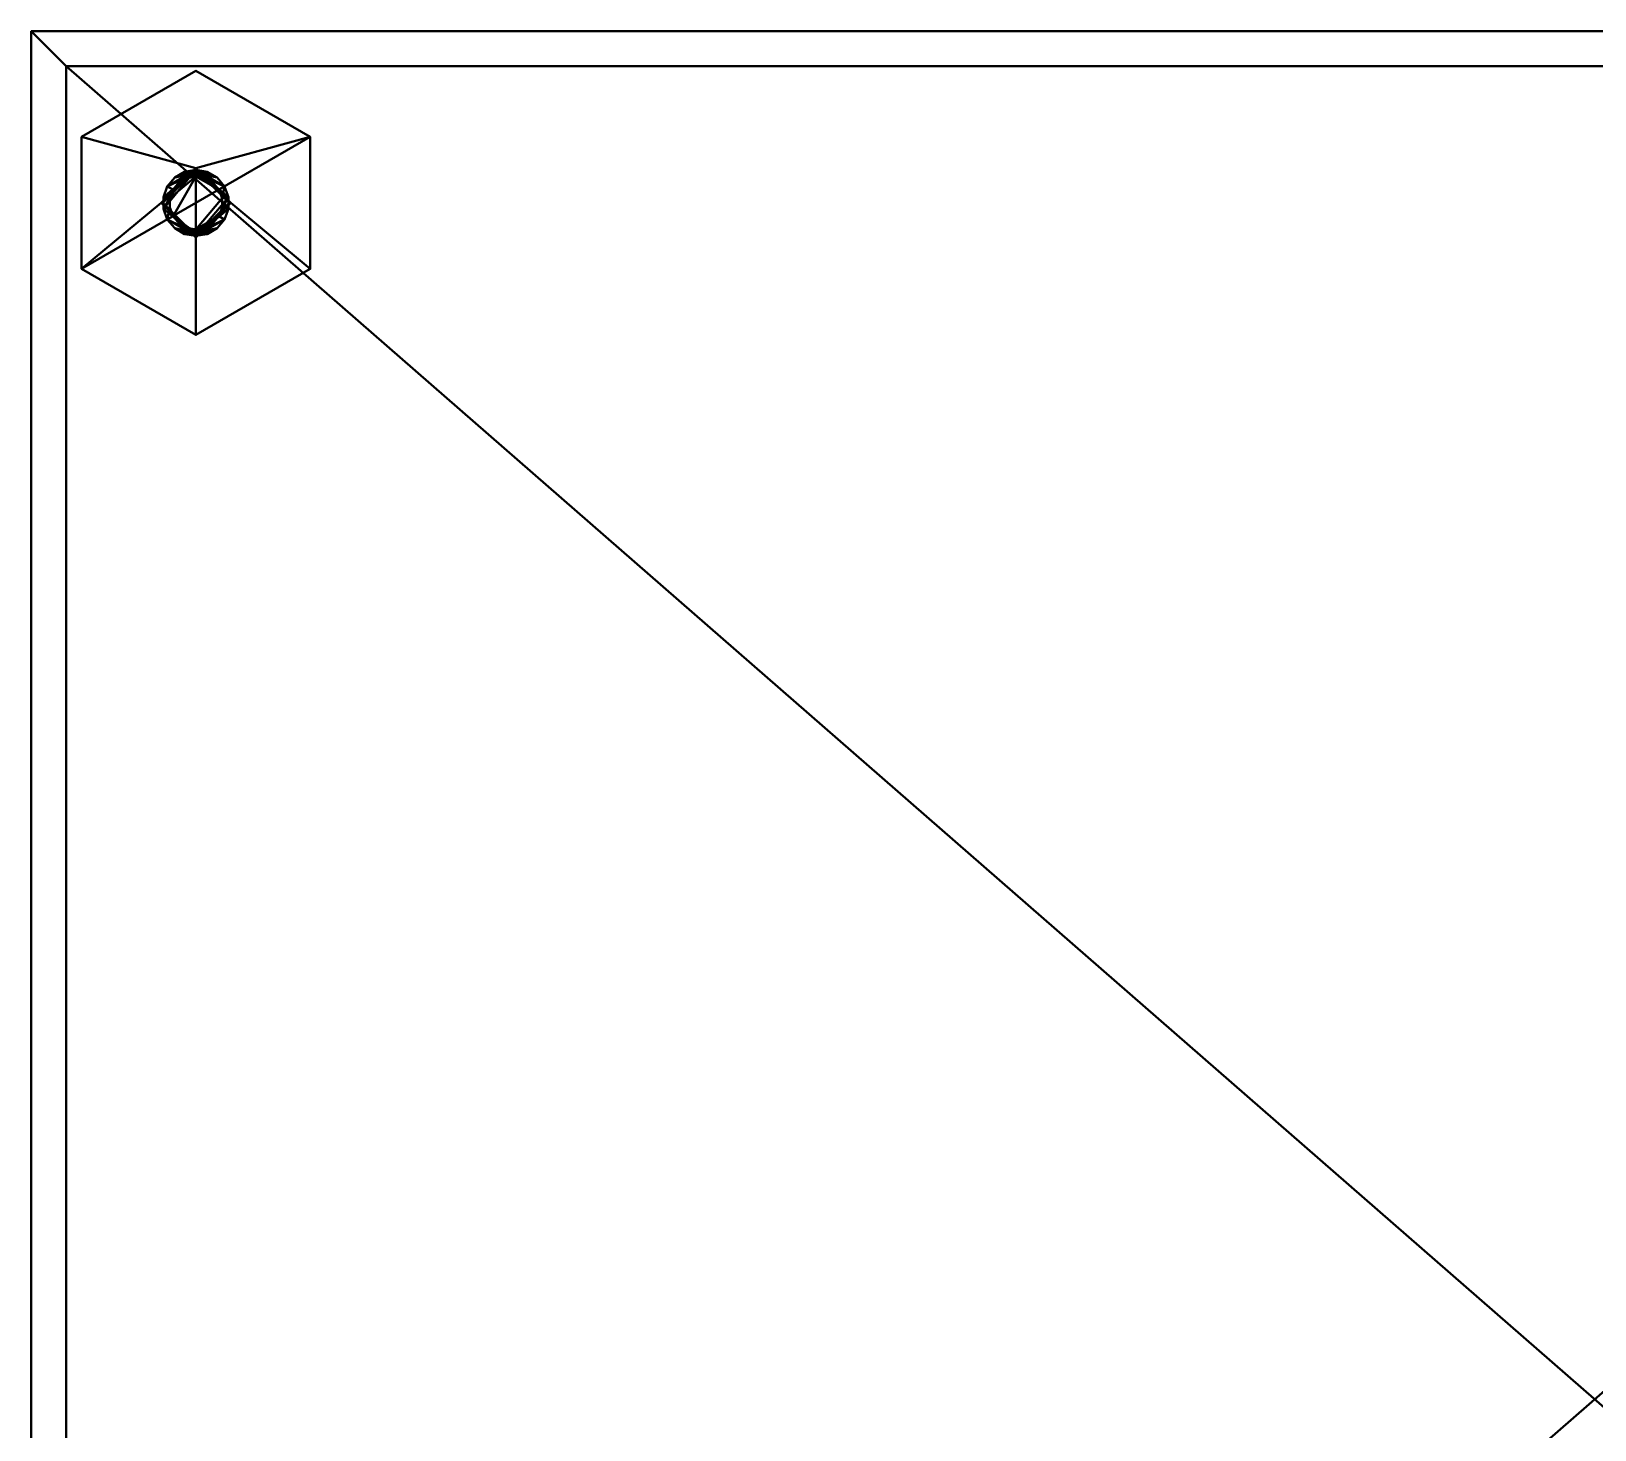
# Model space of a CAD drawing. Header units: millimetres. Extents: x -225 to 2025, y -202 to 200.
# Drawn here: x 1575 to 1800, y -1.2 to 200 of the extents above; entities that cross this region are included whole.
import ezdxf

# ---------------------------------------------------------------- set-up
doc = ezdxf.new("R2010")
doc.units = ezdxf.units.MM
doc.layers.add('I-FURN-PNLS', color=7, linetype='Continuous', lineweight=40)

msp = doc.modelspace()

# ---------------------------------------------------------------- meshes
at = {"layer": 'I-FURN-PNLS', "color": 7, "true_color": 0xf5f5f3}
mesh = msp.add_polyface(dxfattribs=at)
corners = [(1575, 200, 1799.81), (1575, -185, 1799.81), (1590, -185, 1799.81), (1590, -180, 1799.81), (1580, -180, 1799.81), (1580, 195, 1799.81), (2020, 195, 1799.81), (2020, -180, 1799.81), (2010, -180, 1799.81), (2010, -185, 1799.81), (2025, -185, 1799.81), (2025, 200, 1799.81)]
mesh.append_faces([[corners[k] for k in face] for face in [(4, 1, 2, 3)]], dxfattribs={"vtx0": -1, "color": 7})
mesh.append_faces([[corners[k] for k in face] for face in [(0, 5, 6, 11), (11, 6, 7, 10)]], dxfattribs={"vtx0": -1, "vtx2": -1, "color": 7})
mesh.append_faces([[corners[k] for k in face] for face in [(9, 10, 7, 8)]], dxfattribs={"vtx1": -1, "color": 7})
mesh.append_faces([[corners[k] for k in face] for face in [(4, 5, 0, 1)]], dxfattribs={"vtx1": -1, "vtx3": -1, "color": 7})
mesh = msp.add_polyface(dxfattribs=at)
corners = [(1575, 200, 15), (2025, 200, 15), (2025, -185, 15), (2010, -185, 15), (2010, -180, 15), (2020, -180, 15), (2020, 195, 15), (1580, 195, 15), (1580, -180, 15), (1590, -180, 15), (1590, -185, 15), (1575, -185, 15)]
mesh.append_faces([[corners[k] for k in face] for face in [(5, 2, 3, 4)]], dxfattribs={"vtx0": -1, "color": 7})
mesh.append_faces([[corners[k] for k in face] for face in [(2, 5, 6, 1)]], dxfattribs={"vtx0": -1, "vtx2": -1, "color": 7})
mesh.append_faces([[corners[k] for k in face] for face in [(10, 11, 8, 9)]], dxfattribs={"vtx1": -1, "color": 7})
mesh.append_faces([[corners[k] for k in face] for face in [(7, 8, 11, 0), (6, 7, 0, 1)]], dxfattribs={"vtx1": -1, "vtx3": -1, "color": 7})
mesh = msp.add_polyface(dxfattribs=at)
corners = [(1575, -185, 1799.81), (1575, 200, 1799.81), (1575, 200, 15), (1575, -185, 15)]
mesh.append_faces([[corners[k] for k in face] for face in [(3, 0, 1, 2)]], dxfattribs={"color": 7})
mesh = msp.add_polyface(dxfattribs=at)
corners = [(1575, 200, 1799.81), (2025, 200, 1799.81), (2025, 200, 15), (1575, 200, 15)]
mesh.append_faces([[corners[k] for k in face] for face in [(3, 0, 1, 2)]], dxfattribs={"color": 7})
mesh = msp.add_polyface(dxfattribs=at)
corners = [(1580, 195, 1799.81), (1580, -180, 1799.81), (1580, -180, 15), (1580, 195, 15)]
mesh.append_faces([[corners[k] for k in face] for face in [(0, 1, 2, 3)]], dxfattribs={"color": 7})
mesh = msp.add_polyface(dxfattribs=at)
corners = [(2020, 195, 1799.81), (1580, 195, 1799.81), (1580, 195, 15), (2020, 195, 15)]
mesh.append_faces([[corners[k] for k in face] for face in [(3, 0, 1, 2)]], dxfattribs={"color": 7})
mesh = msp.add_polyface(dxfattribs=at)
corners = [(2020, 195, 35), (1580, 195, 35), (1580, -180, 35), (1590, -180, 35), (1590, -185, 35), (2010, -185, 35), (2010, -180, 35), (2020, -180, 35)]
mesh.append_faces([[corners[k] for k in face] for face in [(5, 6, 3, 4)]], dxfattribs={"vtx1": -1, "color": 7})
mesh.append_faces([[corners[k] for k in face] for face in [(1, 2, 3, 6)]], dxfattribs={"vtx2": -1, "vtx3": -1, "color": 7})
mesh.append_faces([[corners[k] for k in face] for face in [(6, 7, 0, 1)]], dxfattribs={"vtx3": -1, "color": 7})
mesh = msp.add_polyface(dxfattribs=at)
corners = [(2020, 195, 15), (2020, -180, 15), (2010, -180, 15), (2010, -185, 15), (1590, -185, 15), (1590, -180, 15), (1580, -180, 15), (1580, 195, 15)]
mesh.append_faces([[corners[k] for k in face] for face in [(4, 5, 2, 3)]], dxfattribs={"vtx1": -1, "color": 7})
mesh.append_faces([[corners[k] for k in face] for face in [(0, 1, 2, 5)]], dxfattribs={"vtx2": -1, "vtx3": -1, "color": 7})
mesh.append_faces([[corners[k] for k in face] for face in [(5, 6, 7, 0)]], dxfattribs={"vtx3": -1, "color": 7})
mesh = msp.add_polyface(dxfattribs=at)
corners = [(1580, 195, 35), (2020, 195, 35), (2020, 195, 15), (1580, 195, 15)]
mesh.append_faces([[corners[k] for k in face] for face in [(0, 1, 2, 3)]], dxfattribs={"color": 7})
mesh = msp.add_polyface(dxfattribs=at)
corners = [(1580, -180, 35), (1580, 195, 35), (1580, 195, 15), (1580, -180, 15)]
mesh.append_faces([[corners[k] for k in face] for face in [(0, 1, 2, 3)]], dxfattribs={"color": 7})
mesh = msp.add_polyface(dxfattribs=at)
corners = [(2020, 195, 1799.81), (1580, 195, 1799.81), (1580, -180, 1799.81), (1590, -180, 1799.81), (1590, -185, 1799.81), (2010, -185, 1799.81), (2010, -180, 1799.81), (2020, -180, 1799.81)]
mesh.append_faces([[corners[k] for k in face] for face in [(5, 6, 3, 4)]], dxfattribs={"vtx1": -1, "color": 7})
mesh.append_faces([[corners[k] for k in face] for face in [(1, 2, 3, 6)]], dxfattribs={"vtx2": -1, "vtx3": -1, "color": 7})
mesh.append_faces([[corners[k] for k in face] for face in [(6, 7, 0, 1)]], dxfattribs={"vtx3": -1, "color": 7})
mesh = msp.add_polyface(dxfattribs=at)
corners = [(2020, 195, 1789.81), (2020, -180, 1789.81), (2010, -180, 1789.81), (2010, -185, 1789.81), (1590, -185, 1789.81), (1590, -180, 1789.81), (1580, -180, 1789.81), (1580, 195, 1789.81)]
mesh.append_faces([[corners[k] for k in face] for face in [(4, 5, 2, 3)]], dxfattribs={"vtx1": -1, "color": 7})
mesh.append_faces([[corners[k] for k in face] for face in [(0, 1, 2, 5)]], dxfattribs={"vtx2": -1, "vtx3": -1, "color": 7})
mesh.append_faces([[corners[k] for k in face] for face in [(5, 6, 7, 0)]], dxfattribs={"vtx3": -1, "color": 7})
mesh = msp.add_polyface(dxfattribs=at)
corners = [(1580, 195, 1799.81), (2020, 195, 1799.81), (2020, 195, 1789.81), (1580, 195, 1789.81)]
mesh.append_faces([[corners[k] for k in face] for face in [(0, 1, 2, 3)]], dxfattribs={"color": 7})
mesh = msp.add_polyface(dxfattribs=at)
corners = [(1580, -180, 1799.81), (1580, 195, 1799.81), (1580, 195, 1789.81), (1580, -180, 1789.81)]
mesh.append_faces([[corners[k] for k in face] for face in [(0, 1, 2, 3)]], dxfattribs={"color": 7})
mesh = msp.add_polyface(dxfattribs=at)
corners = [(2020, 195, 1349.81), (1580, 195, 1349.81), (1580, -180, 1349.81), (1590, -180, 1349.81), (1590, -185, 1349.81), (2010, -185, 1349.81), (2010, -180, 1349.81), (2020, -180, 1349.81)]
mesh.append_faces([[corners[k] for k in face] for face in [(5, 6, 3, 4)]], dxfattribs={"vtx1": -1, "color": 7})
mesh.append_faces([[corners[k] for k in face] for face in [(1, 2, 3, 6)]], dxfattribs={"vtx2": -1, "vtx3": -1, "color": 7})
mesh.append_faces([[corners[k] for k in face] for face in [(6, 7, 0, 1)]], dxfattribs={"vtx3": -1, "color": 7})
mesh = msp.add_polyface(dxfattribs=at)
corners = [(2020, 195, 1339.81), (2020, -180, 1339.81), (2010, -180, 1339.81), (2010, -185, 1339.81), (1590, -185, 1339.81), (1590, -180, 1339.81), (1580, -180, 1339.81), (1580, 195, 1339.81)]
mesh.append_faces([[corners[k] for k in face] for face in [(4, 5, 2, 3)]], dxfattribs={"vtx1": -1, "color": 7})
mesh.append_faces([[corners[k] for k in face] for face in [(0, 1, 2, 5)]], dxfattribs={"vtx2": -1, "vtx3": -1, "color": 7})
mesh.append_faces([[corners[k] for k in face] for face in [(5, 6, 7, 0)]], dxfattribs={"vtx3": -1, "color": 7})
mesh = msp.add_polyface(dxfattribs=at)
corners = [(1580, 195, 1349.81), (2020, 195, 1349.81), (2020, 195, 1339.81), (1580, 195, 1339.81)]
mesh.append_faces([[corners[k] for k in face] for face in [(0, 1, 2, 3)]], dxfattribs={"color": 7})
mesh = msp.add_polyface(dxfattribs=at)
corners = [(1580, -180, 1349.81), (1580, 195, 1349.81), (1580, 195, 1339.81), (1580, -180, 1339.81)]
mesh.append_faces([[corners[k] for k in face] for face in [(0, 1, 2, 3)]], dxfattribs={"color": 7})
mesh = msp.add_polyface(dxfattribs=at)
corners = [(2020, 195, 899.81), (1580, 195, 899.81), (1580, -180, 899.81), (1590, -180, 899.81), (1590, -185, 899.81), (2010, -185, 899.81), (2010, -180, 899.81), (2020, -180, 899.81)]
mesh.append_faces([[corners[k] for k in face] for face in [(5, 6, 3, 4)]], dxfattribs={"vtx1": -1, "color": 7})
mesh.append_faces([[corners[k] for k in face] for face in [(1, 2, 3, 6)]], dxfattribs={"vtx2": -1, "vtx3": -1, "color": 7})
mesh.append_faces([[corners[k] for k in face] for face in [(6, 7, 0, 1)]], dxfattribs={"vtx3": -1, "color": 7})
mesh = msp.add_polyface(dxfattribs=at)
corners = [(2020, 195, 889.81), (2020, -180, 889.81), (2010, -180, 889.81), (2010, -185, 889.81), (1590, -185, 889.81), (1590, -180, 889.81), (1580, -180, 889.81), (1580, 195, 889.81)]
mesh.append_faces([[corners[k] for k in face] for face in [(4, 5, 2, 3)]], dxfattribs={"vtx1": -1, "color": 7})
mesh.append_faces([[corners[k] for k in face] for face in [(0, 1, 2, 5)]], dxfattribs={"vtx2": -1, "vtx3": -1, "color": 7})
mesh.append_faces([[corners[k] for k in face] for face in [(5, 6, 7, 0)]], dxfattribs={"vtx3": -1, "color": 7})
mesh = msp.add_polyface(dxfattribs=at)
corners = [(1580, 195, 899.81), (2020, 195, 899.81), (2020, 195, 889.81), (1580, 195, 889.81)]
mesh.append_faces([[corners[k] for k in face] for face in [(0, 1, 2, 3)]], dxfattribs={"color": 7})
mesh = msp.add_polyface(dxfattribs=at)
corners = [(1580, -180, 899.81), (1580, 195, 899.81), (1580, 195, 889.81), (1580, -180, 889.81)]
mesh.append_faces([[corners[k] for k in face] for face in [(3, 0, 1, 2)]], dxfattribs={"color": 7})
mesh = msp.add_polyface(dxfattribs=at)
corners = [(2020, 195, 449.81), (1580, 195, 449.81), (1580, -180, 449.81), (1590, -180, 449.81), (1590, -185, 449.81), (2010, -185, 449.81), (2010, -180, 449.81), (2020, -180, 449.81)]
mesh.append_faces([[corners[k] for k in face] for face in [(5, 6, 3, 4)]], dxfattribs={"vtx1": -1, "color": 7})
mesh.append_faces([[corners[k] for k in face] for face in [(1, 2, 3, 6)]], dxfattribs={"vtx2": -1, "vtx3": -1, "color": 7})
mesh.append_faces([[corners[k] for k in face] for face in [(6, 7, 0, 1)]], dxfattribs={"vtx3": -1, "color": 7})
mesh = msp.add_polyface(dxfattribs=at)
corners = [(2020, 195, 439.81), (2020, -180, 439.81), (2010, -180, 439.81), (2010, -185, 439.81), (1590, -185, 439.81), (1590, -180, 439.81), (1580, -180, 439.81), (1580, 195, 439.81)]
mesh.append_faces([[corners[k] for k in face] for face in [(4, 5, 2, 3)]], dxfattribs={"vtx1": -1, "color": 7})
mesh.append_faces([[corners[k] for k in face] for face in [(0, 1, 2, 5)]], dxfattribs={"vtx2": -1, "vtx3": -1, "color": 7})
mesh.append_faces([[corners[k] for k in face] for face in [(5, 6, 7, 0)]], dxfattribs={"vtx3": -1, "color": 7})
mesh = msp.add_polyface(dxfattribs=at)
corners = [(1580, 195, 449.81), (2020, 195, 449.81), (2020, 195, 439.81), (1580, 195, 439.81)]
mesh.append_faces([[corners[k] for k in face] for face in [(0, 1, 2, 3)]], dxfattribs={"color": 7})
mesh = msp.add_polyface(dxfattribs=at)
corners = [(1580, -180, 449.81), (1580, 195, 449.81), (1580, 195, 439.81), (1580, -180, 439.81)]
mesh.append_faces([[corners[k] for k in face] for face in [(3, 0, 1, 2)]], dxfattribs={"color": 7})
at = {"layer": 'I-FURN-PNLS', "color": 250, "true_color": 0x191919}
mesh = msp.add_polyface(dxfattribs=at)
corners = [(1598.7, 194.3), (1582.25, 184.8), (1582.25, 184.8, 10), (1598.7, 194.3, 10)]
mesh.append_faces([[corners[k] for k in face] for face in [(0, 1, 2, 3)]], dxfattribs={"color": 250})
mesh = msp.add_polyface(dxfattribs=at)
corners = [(1582.25, 165.8, 10), (1598.7, 156.3, 10), (1615.16, 165.8, 10), (1615.16, 184.8, 10), (1598.7, 194.3, 10), (1582.25, 184.8, 10), (1598.7, 170.3, 10), (1593.7, 175.3, 10), (1598.7, 180.3, 10), (1603.7, 175.3, 10)]
mesh.append_faces([[corners[k] for k in face] for face in [(3, 8, 9, 2), (2, 9, 6, 1)]], dxfattribs={"vtx0": -1, "vtx2": -1, "color": 250})
mesh.append_faces([[corners[k] for k in face] for face in [(8, 3, 4, 5)]], dxfattribs={"vtx0": -1, "vtx3": -1, "color": 250})
mesh.append_faces([[corners[k] for k in face] for face in [(7, 8, 5, 0), (0, 1, 6, 7)]], dxfattribs={"vtx1": -1, "vtx3": -1, "color": 250})
mesh = msp.add_polyface(dxfattribs=at)
corners = [(1598.7, 156.3), (1582.25, 165.8), (1582.25, 184.8), (1598.7, 194.3), (1615.16, 184.8), (1615.16, 165.8)]
mesh.append_faces([[corners[k] for k in face] for face in [(2, 3, 4, 1), (5, 0, 1, 4)]], dxfattribs={"vtx2": -1, "color": 250})
mesh = msp.add_polyface(dxfattribs=at)
corners = [(1615.16, 184.8), (1598.7, 194.3), (1598.7, 194.3, 10), (1615.16, 184.8, 10)]
mesh.append_faces([[corners[k] for k in face] for face in [(0, 1, 2, 3)]], dxfattribs={"color": 250})
mesh = msp.add_polyface(dxfattribs=at)
corners = [(1582.25, 184.8), (1582.25, 165.8), (1582.25, 165.8, 10), (1582.25, 184.8, 10)]
mesh.append_faces([[corners[k] for k in face] for face in [(1, 2, 3, 0)]], dxfattribs={"color": 250})
mesh = msp.add_polyface(dxfattribs=at)
corners = [(1615.16, 165.8), (1615.16, 184.8), (1615.16, 184.8, 10), (1615.16, 165.8, 10)]
mesh.append_faces([[corners[k] for k in face] for face in [(0, 1, 2, 3)]], dxfattribs={"color": 250})
mesh = msp.add_polyface(dxfattribs=at)
corners = [(1598.7, 170.3, 10), (1598.7, 170.3, 11.25), (1598.7, 170.3, 12.5), (1598.7, 170.3, 13.75), (1598.7, 170.3, 15), (1593.7, 175.3, 15), (1598.7, 180.3, 15), (1598.7, 180.3, 13.75), (1598.7, 180.3, 12.5), (1598.7, 180.3, 11.25), (1598.7, 180.3, 10), (1593.7, 175.3, 10)]
mesh.append_faces([[corners[k] for k in face] for face in [(8, 2, 5), (2, 8, 11)]], dxfattribs={"vtx0": -1, "vtx1": -1, "vtx2": -1, "color": 250})
mesh.append_faces([[corners[k] for k in face] for face in [(1, 2, 11, 0), (7, 8, 5, 6)]], dxfattribs={"vtx1": -1, "color": 250})
mesh.append_faces([[corners[k] for k in face] for face in [(3, 4, 5, 2), (9, 10, 11, 8)]], dxfattribs={"vtx2": -1, "color": 250})
mesh = msp.add_polyface(dxfattribs=at)
corners = [(1598.7, 170.3, 15), (1603.7, 175.3, 15), (1598.7, 180.3, 15), (1593.7, 175.3, 15), (1598.7, 180.06, 15), (1603.46, 175.3, 15), (1598.7, 170.54, 15), (1593.94, 175.3, 15)]
mesh.append_faces([[corners[k] for k in face] for face in [(2, 4, 5, 1), (4, 2, 3, 7)]], dxfattribs={"vtx0": -1, "vtx2": -1, "color": 250})
mesh.append_faces([[corners[k] for k in face] for face in [(6, 7, 3, 0), (0, 1, 5, 6)]], dxfattribs={"vtx1": -1, "vtx3": -1, "color": 250})
mesh = msp.add_polyface(dxfattribs=at)
corners = [(1598.7, 170.54, 15), (1598.7, 170.54, 19.76), (1598.7, 170.54, 24.53), (1598.7, 170.54, 29.29), (1598.7, 170.54, 34.05), (1597.07, 170.82, 34.05), (1595.64, 171.65, 34.05), (1594.58, 172.92, 34.05), (1594.01, 174.47, 34.05), (1594.01, 176.13, 34.05), (1594.58, 177.68, 34.05), (1595.64, 178.95, 34.05), (1597.07, 179.77, 34.05), (1598.7, 180.06, 34.05), (1598.7, 180.06, 29.29), (1598.7, 180.06, 24.53), (1598.7, 180.06, 19.76), (1598.7, 180.06, 15), (1593.94, 175.3, 15)]
mesh.append_faces([[corners[k] for k in face] for face in [(14, 12, 13)]], dxfattribs={"vtx0": -1, "color": 250})
mesh.append_faces([[corners[k] for k in face] for face in [(15, 10, 14)]], dxfattribs={"vtx0": -1, "vtx1": -1, "color": 250})
mesh.append_faces([[corners[k] for k in face] for face in [(15, 2, 8), (15, 18, 2)]], dxfattribs={"vtx0": -1, "vtx1": -1, "vtx2": -1, "color": 250})
mesh.append_faces([[corners[k] for k in face] for face in [(3, 5, 6), (3, 6, 7), (2, 7, 8), (15, 9, 10), (14, 11, 12), (15, 8, 9)]], dxfattribs={"vtx0": -1, "vtx2": -1, "color": 250})
mesh.append_faces([[corners[k] for k in face] for face in [(4, 5, 3), (1, 2, 18, 0)]], dxfattribs={"vtx1": -1, "color": 250})
mesh.append_faces([[corners[k] for k in face] for face in [(2, 3, 7), (10, 11, 14)]], dxfattribs={"vtx1": -1, "vtx2": -1, "color": 250})
mesh.append_faces([[corners[k] for k in face] for face in [(16, 17, 18, 15)]], dxfattribs={"vtx2": -1, "color": 250})
mesh = msp.add_polyface(dxfattribs=at)
corners = [(1598.7, 170.54, 34.05), (1598.7, 170.77, 34.29), (1598.7, 171.01, 34.53), (1598.7, 171.25, 34.76), (1598.7, 171.48, 35), (1597.4, 171.71, 35), (1596.25, 172.37, 35), (1595.4, 173.39, 35), (1594.94, 174.64, 35), (1594.94, 175.96, 35), (1595.4, 177.21, 35), (1596.25, 178.22, 35), (1597.39, 178.88, 35), (1598.7, 179.11, 35), (1598.7, 179.35, 34.76), (1598.7, 179.59, 34.53), (1598.7, 179.82, 34.29), (1598.7, 180.06, 34.05), (1597.07, 179.77, 34.05), (1595.64, 178.95, 34.05), (1594.58, 177.68, 34.05), (1594.01, 176.13, 34.05), (1594.01, 174.47, 34.05), (1594.58, 172.92, 34.05), (1595.64, 171.65, 34.05), (1597.07, 170.82, 34.05)]
mesh.append_faces([[corners[k] for k in face] for face in [(3, 6, 2), (25, 1, 24), (12, 14, 11), (20, 15, 19), (16, 19, 15)]], dxfattribs={"vtx0": -1, "vtx1": -1, "color": 250})
mesh.append_faces([[corners[k] for k in face] for face in [(23, 2, 7), (10, 15, 20)]], dxfattribs={"vtx0": -1, "vtx1": -1, "vtx2": -1, "color": 250})
mesh.append_faces([[corners[k] for k in face] for face in [(3, 5, 6), (2, 6, 7), (23, 7, 8), (8, 22, 23), (15, 10, 11), (21, 9, 10), (16, 18, 19), (9, 21, 22)]], dxfattribs={"vtx0": -1, "vtx2": -1, "color": 250})
mesh.append_faces([[corners[k] for k in face] for face in [(4, 5, 3), (0, 1, 25), (17, 18, 16)]], dxfattribs={"vtx1": -1, "color": 250})
mesh.append_faces([[corners[k] for k in face] for face in [(1, 2, 24), (23, 24, 2), (8, 9, 22), (14, 15, 11), (20, 21, 10)]], dxfattribs={"vtx1": -1, "vtx2": -1, "color": 250})
mesh.append_faces([[corners[k] for k in face] for face in [(12, 13, 14)]], dxfattribs={"vtx2": -1, "color": 250})
mesh = msp.add_polyface(dxfattribs=at)
corners = [(1598.7, 180.3, 15), (1603.7, 175.3, 15), (1598.7, 170.3, 15), (1598.7, 170.3, 13.75), (1598.7, 170.3, 12.5), (1598.7, 170.3, 11.25), (1598.7, 170.3, 10), (1603.7, 175.3, 10), (1598.7, 180.3, 10), (1598.7, 180.3, 11.25), (1598.7, 180.3, 12.5), (1598.7, 180.3, 13.75)]
mesh.append_faces([[corners[k] for k in face] for face in [(1, 10, 11, 0)]], dxfattribs={"vtx0": -1, "color": 250})
mesh.append_faces([[corners[k] for k in face] for face in [(4, 7, 10), (10, 1, 4)]], dxfattribs={"vtx0": -1, "vtx1": -1, "vtx2": -1, "color": 250})
mesh.append_faces([[corners[k] for k in face] for face in [(5, 6, 7, 4)]], dxfattribs={"vtx2": -1, "color": 250})
mesh.append_faces([[corners[k] for k in face] for face in [(7, 8, 9, 10), (1, 2, 3, 4)]], dxfattribs={"vtx3": -1, "color": 250})
mesh = msp.add_polyface(dxfattribs=at)
corners = [(1598.7, 179.11, 35), (1600.01, 178.88, 35), (1601.15, 178.22, 35), (1602.01, 177.21, 35), (1602.46, 175.96, 35), (1602.46, 174.64, 35), (1602.01, 173.39, 35), (1601.15, 172.38, 35), (1600.01, 171.71, 35), (1598.7, 171.48, 35), (1598.7, 171.25, 34.76), (1598.7, 171.01, 34.53), (1598.7, 170.77, 34.29), (1598.7, 170.54, 34.05), (1600.33, 170.82, 34.05), (1601.76, 171.65, 34.05), (1602.82, 172.92, 34.05), (1603.39, 174.47, 34.05), (1603.39, 176.12, 34.05), (1602.83, 177.68, 34.05), (1601.76, 178.95, 34.05), (1600.33, 179.77, 34.05), (1598.7, 180.06, 34.05), (1598.7, 179.82, 34.29), (1598.7, 179.59, 34.53), (1598.7, 179.35, 34.76)]
mesh.append_faces([[corners[k] for k in face] for face in [(25, 2, 24), (20, 24, 19), (21, 23, 20), (8, 10, 7), (16, 11, 15), (12, 15, 11)]], dxfattribs={"vtx0": -1, "vtx1": -1, "color": 250})
mesh.append_faces([[corners[k] for k in face] for face in [(24, 3, 19), (6, 11, 16)]], dxfattribs={"vtx0": -1, "vtx1": -1, "vtx2": -1, "color": 250})
mesh.append_faces([[corners[k] for k in face] for face in [(25, 1, 2), (24, 2, 3), (19, 3, 4), (20, 23, 24), (4, 18, 19), (11, 6, 7), (17, 5, 6), (12, 14, 15), (5, 17, 18)]], dxfattribs={"vtx0": -1, "vtx2": -1, "color": 250})
mesh.append_faces([[corners[k] for k in face] for face in [(13, 14, 12)]], dxfattribs={"vtx1": -1, "color": 250})
mesh.append_faces([[corners[k] for k in face] for face in [(4, 5, 18), (10, 11, 7), (16, 17, 6)]], dxfattribs={"vtx1": -1, "vtx2": -1, "color": 250})
mesh.append_faces([[corners[k] for k in face] for face in [(25, 0, 1), (21, 22, 23), (8, 9, 10)]], dxfattribs={"vtx2": -1, "color": 250})
mesh = msp.add_polyface(dxfattribs=at)
corners = [(1598.7, 180.06, 34.05), (1600.33, 179.77, 34.05), (1601.76, 178.95, 34.05), (1602.83, 177.68, 34.05), (1603.39, 176.12, 34.05), (1603.39, 174.47, 34.05), (1602.82, 172.92, 34.05), (1601.76, 171.65, 34.05), (1600.33, 170.82, 34.05), (1598.7, 170.54, 34.05), (1598.7, 170.54, 29.29), (1598.7, 170.54, 24.53), (1598.7, 170.54, 19.76), (1598.7, 170.54, 15), (1603.46, 175.3, 15), (1598.7, 180.06, 15), (1598.7, 180.06, 19.76), (1598.7, 180.06, 24.53), (1598.7, 180.06, 29.29)]
mesh.append_faces([[corners[k] for k in face] for face in [(3, 18, 2), (18, 3, 17)]], dxfattribs={"vtx0": -1, "vtx1": -1, "color": 250})
mesh.append_faces([[corners[k] for k in face] for face in [(4, 11, 17), (17, 11, 14)]], dxfattribs={"vtx0": -1, "vtx1": -1, "vtx2": -1, "color": 250})
mesh.append_faces([[corners[k] for k in face] for face in [(17, 3, 4), (11, 5, 6), (10, 7, 8), (6, 10, 11), (11, 4, 5)]], dxfattribs={"vtx0": -1, "vtx2": -1, "color": 250})
mesh.append_faces([[corners[k] for k in face] for face in [(1, 2, 18), (6, 7, 10)]], dxfattribs={"vtx1": -1, "vtx2": -1, "color": 250})
mesh.append_faces([[corners[k] for k in face] for face in [(18, 0, 1), (8, 9, 10), (12, 13, 14, 11)]], dxfattribs={"vtx2": -1, "color": 250})
mesh.append_faces([[corners[k] for k in face] for face in [(14, 15, 16, 17)]], dxfattribs={"vtx3": -1, "color": 250})
mesh = msp.add_polyface(dxfattribs=at)
corners = [(1598.7, 171.48, 35), (1600.01, 171.71, 35), (1601.15, 172.38, 35), (1602.01, 173.39, 35), (1602.46, 174.64, 35), (1602.46, 175.96, 35), (1602.01, 177.21, 35), (1601.15, 178.22, 35), (1600.01, 178.88, 35), (1598.7, 179.11, 35), (1597.39, 178.88, 35), (1596.25, 178.22, 35), (1595.4, 177.21, 35), (1594.94, 175.96, 35), (1594.94, 174.64, 35), (1595.4, 173.39, 35), (1596.25, 172.37, 35), (1597.4, 171.71, 35)]
mesh.append_faces([[corners[k] for k in face] for face in [(0, 9, 15, 17)]], dxfattribs={"vtx0": -1, "vtx1": -1, "vtx2": -1, "color": 250})
mesh.append_faces([[corners[k] for k in face] for face in [(9, 13, 14, 15), (0, 3, 4, 5)]], dxfattribs={"vtx0": -1, "vtx3": -1, "color": 250})
mesh.append_faces([[corners[k] for k in face] for face in [(12, 13, 11), (16, 17, 15)]], dxfattribs={"vtx1": -1, "color": 250})
mesh.append_faces([[corners[k] for k in face] for face in [(5, 6, 9, 0)]], dxfattribs={"vtx1": -1, "vtx2": -1, "vtx3": -1, "color": 250})
mesh.append_faces([[corners[k] for k in face] for face in [(7, 8, 9, 6)]], dxfattribs={"vtx2": -1, "color": 250})
mesh.append_faces([[corners[k] for k in face] for face in [(9, 10, 11, 13)]], dxfattribs={"vtx2": -1, "vtx3": -1, "color": 250})
mesh.append_faces([[corners[k] for k in face] for face in [(0, 1, 2, 3)]], dxfattribs={"vtx3": -1, "color": 250})
mesh = msp.add_polyface(dxfattribs=at)
corners = [(1582.25, 165.8), (1598.7, 156.3), (1598.7, 156.3, 10), (1582.25, 165.8, 10)]
mesh.append_faces([[corners[k] for k in face] for face in [(0, 1, 2, 3)]], dxfattribs={"color": 250})
mesh = msp.add_polyface(dxfattribs=at)
corners = [(1598.7, 156.3), (1615.16, 165.8), (1615.16, 165.8, 10), (1598.7, 156.3, 10)]
mesh.append_faces([[corners[k] for k in face] for face in [(0, 1, 2, 3)]], dxfattribs={"color": 250})

doc.saveas('drawing.dxf')
